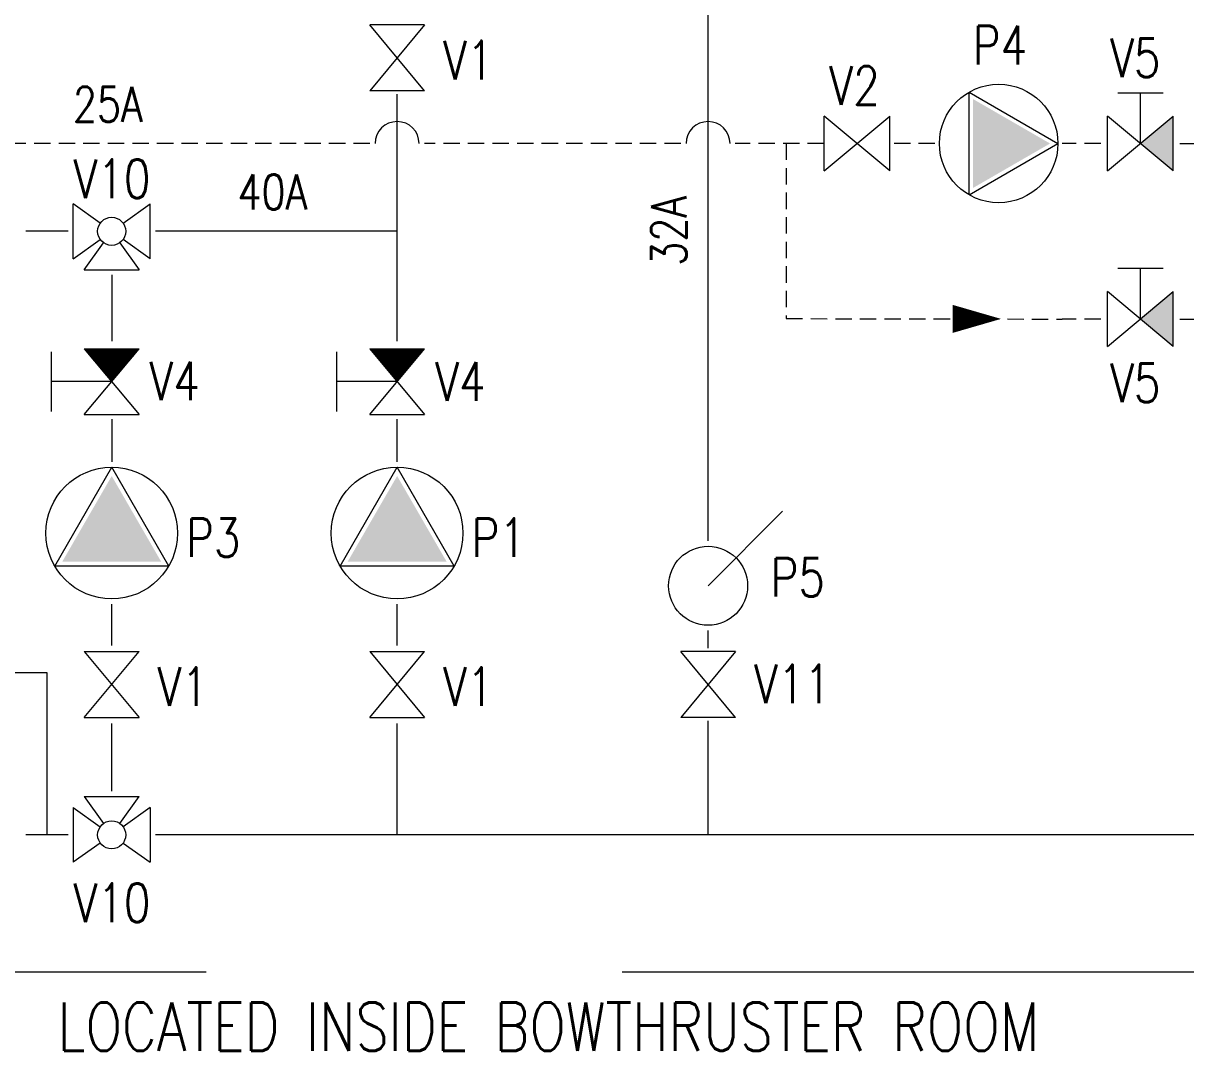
# Model space of a CAD drawing. Extents: x 475189 to 476029, y 1007718 to 1008015.
# Drawn here: x 475884.11 to 475919.6, y 1007820.44 to 1007851.82 of the extents above; entities that cross this region are included whole.
import ezdxf
from ezdxf.enums import TextEntityAlignment as Align

# ---------------------------------------------------------------- set-up
doc = ezdxf.new("R2010")
doc.units = 0
doc.header["$LTSCALE"] = 2
doc.header["$MEASUREMENT"] = 0
for name, pattern in [('CENTER2', [1.125, 0.75, -0.125, 0.125, -0.125]), ('DASHDOT', [38.1, 12.7, -6.35, 12.7, -6.35]), ('HIDDEN', [0.375, 0.25, -0.125])]:
    doc.linetypes.add(name, pattern=pattern)
doc.layers.get('0').update_dxf_attribs({"linetype": 'CONTINUOUS', "lineweight": 0})
doc.layers.add('R.B', color=6, linetype='CONTINUOUS', lineweight=0)
doc.layers.add('TEXT', color=1, linetype='CONTINUOUS', lineweight=0)
doc.styles.add('ROMANS', font='ROMANS.SHX')
doc.styles.add('XT03_5', font='romans', dxfattribs={"width": 0.6, "height": 87.5})

# ---------------------------------------------------------------- blocks, each defined once
blk = doc.blocks.new('EXISTING')
at = {"color": 8}
for p, q in [((475905.016, 1007836.008), (475905.016, 1007854.056)), ((475896.363, 1007851.763), (475894.687, 1007851.763)), ((475896.363, 1007849.752), (475894.687, 1007851.763)), ((475896.363, 1007851.763), (475894.687, 1007849.752)), ((475896.363, 1007849.752), (475894.687, 1007849.752)), ((475895.525, 1007842.114), (475895.525, 1007849.647)), ((475912.98, 1007846.577), (475912.98, 1007849.711)), ((475912.98, 1007849.711), (475915.694, 1007848.144)), ((475917.519, 1007849.694), (475918.901, 1007849.694)), ((475918.21, 1007848.158), (475918.21, 1007849.694)), ((475908.554, 1007847.306), (475908.554, 1007848.982)), ((475908.554, 1007847.306), (475910.565, 1007848.982)), ((475910.565, 1007847.306), (475908.554, 1007848.982)), ((475910.565, 1007847.306), (475910.565, 1007848.982)), ((475917.204, 1007847.306), (475917.204, 1007848.982)), ((475917.204, 1007847.306), (475919.215, 1007848.982)), ((475919.215, 1007847.306), (475917.204, 1007848.982)), ((475919.215, 1007847.306), (475919.215, 1007848.982)), ((475912.98, 1007846.577), (475915.694, 1007848.144)), ((475886.464, 1007845.713), (475885.641, 1007846.301)), ((475885.641, 1007844.626), (475885.641, 1007846.301)), ((475887.162, 1007845.713), (475887.986, 1007846.301)), ((475887.986, 1007844.626), (475887.986, 1007846.301)), ((475885.641, 1007844.626), (475886.464, 1007845.214)), ((475887.986, 1007844.626), (475887.162, 1007845.214)), ((475885.976, 1007844.291), (475886.564, 1007845.115)), ((475887.063, 1007845.115), (475887.651, 1007844.291)), ((475885.976, 1007844.291), (475887.651, 1007844.291)), ((475886.813, 1007844.13), (475886.813, 1007842.114)), ((475917.519, 1007844.333), (475918.901, 1007844.333)), ((475918.21, 1007842.797), (475918.21, 1007844.333)), ((475919.215, 1007841.945), (475917.204, 1007843.621)), ((475917.204, 1007841.945), (475919.215, 1007843.621)), ((475917.204, 1007841.945), (475917.204, 1007843.621)), ((475919.215, 1007841.945), (475919.215, 1007843.621)), ((475884.964, 1007841.782), (475884.964, 1007839.965)), ((475885.976, 1007841.878), (475887.651, 1007841.878)), ((475885.976, 1007841.878), (475887.651, 1007839.868)), ((475885.976, 1007839.868), (475887.651, 1007841.878)), ((475893.675, 1007841.782), (475893.675, 1007839.965)), ((475894.687, 1007841.878), (475896.363, 1007841.878)), ((475894.687, 1007841.878), (475896.363, 1007839.868)), ((475894.687, 1007839.868), (475896.363, 1007841.878)), ((475886.813, 1007840.873), (475884.964, 1007840.873)), ((475895.525, 1007840.873), (475893.675, 1007840.873)), ((475885.976, 1007839.868), (475887.651, 1007839.868)), ((475894.687, 1007839.868), (475896.363, 1007839.868)), ((475886.813, 1007839.726), (475886.813, 1007838.421)), ((475895.525, 1007838.421), (475895.525, 1007839.726)), ((475885.072, 1007835.244), (475886.813, 1007838.26)), ((475888.554, 1007835.244), (475886.813, 1007838.26)), ((475893.784, 1007835.244), (475895.525, 1007838.26)), ((475897.266, 1007835.244), (475895.525, 1007838.26)), ((475905.016, 1007834.641), (475907.291, 1007836.916)), ((475888.554, 1007835.244), (475885.072, 1007835.244)), ((475897.266, 1007835.244), (475893.784, 1007835.244)), ((475886.813, 1007832.819), (475886.813, 1007834.078)), ((475895.525, 1007832.819), (475895.525, 1007834.078)), ((475905.016, 1007832.738), (475905.016, 1007833.274)), ((475885.976, 1007832.631), (475887.651, 1007832.631)), ((475885.976, 1007832.631), (475887.651, 1007830.62)), ((475885.976, 1007830.62), (475887.651, 1007832.631)), ((475894.687, 1007832.631), (475896.363, 1007832.631)), ((475894.687, 1007832.631), (475896.363, 1007830.62)), ((475894.687, 1007830.62), (475896.363, 1007832.631)), ((475905.854, 1007832.631), (475904.179, 1007832.631)), ((475905.854, 1007830.62), (475904.179, 1007832.631)), ((475905.854, 1007832.631), (475904.179, 1007830.62)), ((475883.399, 1007831.991), (475884.837, 1007831.991)), ((475884.837, 1007831.991), (475884.837, 1007827.035)), ((475885.976, 1007830.62), (475887.651, 1007830.62)), ((475894.687, 1007830.62), (475896.363, 1007830.62)), ((475905.854, 1007830.62), (475904.179, 1007830.62)), ((475886.813, 1007828.369), (475886.813, 1007830.432)), ((475895.525, 1007827.035), (475895.525, 1007830.432)), ((475905.016, 1007827.035), (475905.016, 1007830.513)), ((475885.976, 1007828.208), (475887.651, 1007828.208)), ((475885.976, 1007828.208), (475886.564, 1007827.384)), ((475887.063, 1007827.384), (475887.651, 1007828.208)), ((475885.641, 1007827.873), (475885.641, 1007826.197)), ((475885.641, 1007827.873), (475886.464, 1007827.284)), ((475887.986, 1007827.873), (475887.162, 1007827.284)), ((475887.986, 1007827.873), (475887.986, 1007826.197)), ((475886.464, 1007826.786), (475885.641, 1007826.197)), ((475887.162, 1007826.786), (475887.986, 1007826.197))]:
    blk.add_line(p, q, dxfattribs=at)
at = {"color": 8, "linetype": 'HIDDEN'}
for p, q in [((475894.694, 1007848.144), (475878.933, 1007848.144)), ((475904.185, 1007848.144), (475896.356, 1007848.144)), ((475908.554, 1007848.144), (475905.847, 1007848.144)), ((475907.4, 1007848.144), (475907.4, 1007842.798)), ((475911.941, 1007848.144), (475910.699, 1007848.144)), ((475917.003, 1007848.144), (475915.828, 1007848.144)), ((475919.416, 1007848.144), (475920.255, 1007848.144)), ((475907.4, 1007842.798), (475915.828, 1007842.783)), ((475917.003, 1007842.783), (475915.828, 1007842.783)), ((475919.416, 1007842.783), (475920.255, 1007842.783))]:
    blk.add_line(p, q, dxfattribs=at)
at = {"color": 8, "linetype": 'CENTER2'}
for p, q in [((475885.48, 1007845.464), (475884.193, 1007845.464)), ((475885.48, 1007827.035), (475884.193, 1007827.035))]:
    blk.add_line(p, q, dxfattribs=at)
at = {"color": 8, "linetype": 'Continuous'}
for p, q in [((475895.525, 1007845.464), (475888.147, 1007845.464)), ((475885.978, 1007841.876), (475885.981, 1007841.878)), ((475885.981, 1007841.873), (475885.987, 1007841.878)), ((475885.983, 1007841.869), (475885.992, 1007841.878)), ((475885.986, 1007841.866), (475885.998, 1007841.878)), ((475885.989, 1007841.863), (475886.004, 1007841.878)), ((475885.991, 1007841.86), (475886.01, 1007841.878)), ((475885.994, 1007841.856), (475886.016, 1007841.878)), ((475885.997, 1007841.853), (475886.022, 1007841.878)), ((475886, 1007841.85), (475886.028, 1007841.878)), ((475886.002, 1007841.847), (475886.034, 1007841.878)), ((475886.005, 1007841.843), (475886.04, 1007841.878)), ((475886.008, 1007841.84), (475886.046, 1007841.878)), ((475886.01, 1007841.837), (475886.052, 1007841.878)), ((475886.013, 1007841.834), (475886.058, 1007841.878)), ((475886.016, 1007841.831), (475886.064, 1007841.878)), ((475886.018, 1007841.827), (475886.069, 1007841.878)), ((475886.021, 1007841.824), (475886.075, 1007841.878)), ((475886.024, 1007841.821), (475886.081, 1007841.878)), ((475886.026, 1007841.818), (475886.087, 1007841.878)), ((475886.029, 1007841.814), (475886.093, 1007841.878)), ((475886.032, 1007841.811), (475886.099, 1007841.878)), ((475886.035, 1007841.808), (475886.105, 1007841.878)), ((475886.037, 1007841.805), (475886.111, 1007841.878)), ((475886.04, 1007841.801), (475886.117, 1007841.878)), ((475886.043, 1007841.798), (475886.123, 1007841.878)), ((475886.045, 1007841.795), (475886.129, 1007841.878)), ((475886.048, 1007841.792), (475886.135, 1007841.878)), ((475886.051, 1007841.789), (475886.141, 1007841.878)), ((475886.053, 1007841.785), (475886.146, 1007841.878)), ((475886.056, 1007841.782), (475886.152, 1007841.878)), ((475886.059, 1007841.779), (475886.158, 1007841.878)), ((475886.061, 1007841.776), (475886.164, 1007841.878)), ((475886.064, 1007841.772), (475886.17, 1007841.878)), ((475886.067, 1007841.769), (475886.176, 1007841.878)), ((475886.07, 1007841.766), (475886.182, 1007841.878)), ((475886.072, 1007841.763), (475886.188, 1007841.878)), ((475886.075, 1007841.759), (475886.194, 1007841.878)), ((475886.078, 1007841.756), (475886.2, 1007841.878)), ((475886.08, 1007841.753), (475886.206, 1007841.878)), ((475886.083, 1007841.75), (475886.212, 1007841.878)), ((475886.086, 1007841.747), (475886.218, 1007841.878)), ((475886.088, 1007841.743), (475886.223, 1007841.878)), ((475886.091, 1007841.74), (475886.229, 1007841.878)), ((475886.094, 1007841.737), (475886.235, 1007841.878)), ((475886.096, 1007841.734), (475886.241, 1007841.878)), ((475886.099, 1007841.73), (475886.247, 1007841.878)), ((475886.102, 1007841.727), (475886.253, 1007841.878)), ((475886.105, 1007841.724), (475886.259, 1007841.878)), ((475886.107, 1007841.721), (475886.265, 1007841.878)), ((475886.11, 1007841.717), (475886.271, 1007841.878)), ((475886.113, 1007841.714), (475886.277, 1007841.878)), ((475886.115, 1007841.711), (475886.283, 1007841.878)), ((475886.118, 1007841.708), (475886.289, 1007841.878)), ((475886.121, 1007841.705), (475886.295, 1007841.878)), ((475886.123, 1007841.701), (475886.3, 1007841.878)), ((475886.126, 1007841.698), (475886.306, 1007841.878)), ((475886.129, 1007841.695), (475886.312, 1007841.878)), ((475886.131, 1007841.692), (475886.318, 1007841.878)), ((475886.134, 1007841.688), (475886.324, 1007841.878)), ((475886.137, 1007841.685), (475886.33, 1007841.878)), ((475886.14, 1007841.682), (475886.336, 1007841.878)), ((475886.142, 1007841.679), (475886.342, 1007841.878)), ((475886.145, 1007841.675), (475886.348, 1007841.878)), ((475886.148, 1007841.672), (475886.354, 1007841.878)), ((475886.15, 1007841.669), (475886.36, 1007841.878)), ((475886.153, 1007841.666), (475886.366, 1007841.878)), ((475886.156, 1007841.663), (475886.372, 1007841.878)), ((475886.158, 1007841.659), (475886.377, 1007841.878)), ((475886.161, 1007841.656), (475886.383, 1007841.878)), ((475886.164, 1007841.653), (475886.389, 1007841.878)), ((475886.166, 1007841.65), (475886.395, 1007841.878)), ((475886.169, 1007841.646), (475886.401, 1007841.878)), ((475886.172, 1007841.643), (475886.407, 1007841.878)), ((475886.175, 1007841.64), (475886.413, 1007841.878)), ((475886.177, 1007841.637), (475886.419, 1007841.878)), ((475886.18, 1007841.633), (475886.425, 1007841.878)), ((475886.183, 1007841.63), (475886.431, 1007841.878)), ((475886.185, 1007841.627), (475886.437, 1007841.878)), ((475886.188, 1007841.624), (475886.443, 1007841.878)), ((475886.191, 1007841.621), (475886.449, 1007841.878)), ((475886.193, 1007841.617), (475886.454, 1007841.878)), ((475886.196, 1007841.614), (475886.46, 1007841.878)), ((475886.199, 1007841.611), (475886.466, 1007841.878)), ((475886.201, 1007841.608), (475886.472, 1007841.878)), ((475886.204, 1007841.604), (475886.478, 1007841.878)), ((475886.207, 1007841.601), (475886.484, 1007841.878)), ((475886.21, 1007841.598), (475886.49, 1007841.878)), ((475886.212, 1007841.595), (475886.496, 1007841.878)), ((475886.215, 1007841.591), (475886.502, 1007841.878)), ((475886.218, 1007841.588), (475886.508, 1007841.878)), ((475886.22, 1007841.585), (475886.514, 1007841.878)), ((475886.223, 1007841.582), (475886.52, 1007841.878)), ((475886.226, 1007841.579), (475886.526, 1007841.878)), ((475886.228, 1007841.575), (475886.531, 1007841.878)), ((475886.231, 1007841.572), (475886.537, 1007841.878)), ((475886.234, 1007841.569), (475886.543, 1007841.878)), ((475886.236, 1007841.566), (475886.549, 1007841.878)), ((475886.239, 1007841.562), (475886.555, 1007841.878)), ((475886.242, 1007841.559), (475886.561, 1007841.878)), ((475886.245, 1007841.556), (475886.567, 1007841.878)), ((475886.247, 1007841.553), (475886.573, 1007841.878)), ((475886.25, 1007841.549), (475886.579, 1007841.878)), ((475886.253, 1007841.546), (475886.585, 1007841.878)), ((475886.255, 1007841.543), (475886.591, 1007841.878)), ((475886.258, 1007841.54), (475886.597, 1007841.878)), ((475886.261, 1007841.537), (475886.603, 1007841.878)), ((475886.263, 1007841.533), (475886.608, 1007841.878)), ((475886.266, 1007841.53), (475886.614, 1007841.878)), ((475886.269, 1007841.527), (475886.62, 1007841.878)), ((475886.271, 1007841.524), (475886.626, 1007841.878)), ((475886.274, 1007841.52), (475886.632, 1007841.878)), ((475886.277, 1007841.517), (475886.638, 1007841.878)), ((475886.28, 1007841.514), (475886.644, 1007841.878)), ((475886.282, 1007841.511), (475886.65, 1007841.878)), ((475886.285, 1007841.507), (475886.656, 1007841.878)), ((475886.288, 1007841.504), (475886.662, 1007841.878)), ((475886.29, 1007841.501), (475886.668, 1007841.878)), ((475886.293, 1007841.498), (475886.674, 1007841.878)), ((475886.296, 1007841.495), (475886.68, 1007841.878)), ((475886.298, 1007841.491), (475886.685, 1007841.878)), ((475886.301, 1007841.488), (475886.691, 1007841.878)), ((475886.304, 1007841.485), (475886.697, 1007841.878)), ((475886.306, 1007841.482), (475886.703, 1007841.878)), ((475886.309, 1007841.478), (475886.709, 1007841.878)), ((475886.312, 1007841.475), (475886.715, 1007841.878)), ((475886.315, 1007841.472), (475886.721, 1007841.878)), ((475886.317, 1007841.469), (475886.727, 1007841.878)), ((475886.32, 1007841.465), (475886.733, 1007841.878)), ((475886.323, 1007841.462), (475886.739, 1007841.878)), ((475886.325, 1007841.459), (475886.745, 1007841.878)), ((475886.328, 1007841.456), (475886.751, 1007841.878)), ((475886.331, 1007841.453), (475886.757, 1007841.878)), ((475886.333, 1007841.449), (475886.762, 1007841.878)), ((475886.336, 1007841.446), (475886.768, 1007841.878)), ((475886.339, 1007841.443), (475886.774, 1007841.878)), ((475886.341, 1007841.44), (475886.78, 1007841.878)), ((475886.344, 1007841.436), (475886.786, 1007841.878)), ((475886.347, 1007841.433), (475886.792, 1007841.878)), ((475886.35, 1007841.43), (475886.798, 1007841.878)), ((475886.352, 1007841.427), (475886.804, 1007841.878)), ((475886.355, 1007841.423), (475886.81, 1007841.878)), ((475886.358, 1007841.42), (475886.816, 1007841.878)), ((475886.36, 1007841.417), (475886.822, 1007841.878)), ((475886.363, 1007841.414), (475886.828, 1007841.878)), ((475886.366, 1007841.411), (475886.834, 1007841.878)), ((475886.368, 1007841.407), (475886.839, 1007841.878)), ((475886.371, 1007841.404), (475886.845, 1007841.878)), ((475886.374, 1007841.401), (475886.851, 1007841.878)), ((475886.376, 1007841.398), (475886.857, 1007841.878)), ((475886.379, 1007841.394), (475886.863, 1007841.878)), ((475886.382, 1007841.391), (475886.869, 1007841.878)), ((475886.385, 1007841.388), (475886.875, 1007841.878)), ((475886.387, 1007841.385), (475886.881, 1007841.878)), ((475886.39, 1007841.381), (475886.887, 1007841.878)), ((475886.393, 1007841.378), (475886.893, 1007841.878)), ((475886.395, 1007841.375), (475886.899, 1007841.878)), ((475886.398, 1007841.372), (475886.905, 1007841.878)), ((475886.401, 1007841.369), (475886.911, 1007841.878)), ((475886.403, 1007841.365), (475886.916, 1007841.878)), ((475886.406, 1007841.362), (475886.922, 1007841.878)), ((475886.409, 1007841.359), (475886.928, 1007841.878)), ((475886.411, 1007841.356), (475886.934, 1007841.878)), ((475886.414, 1007841.352), (475886.94, 1007841.878)), ((475886.417, 1007841.349), (475886.946, 1007841.878)), ((475886.42, 1007841.346), (475886.952, 1007841.878)), ((475886.422, 1007841.343), (475886.958, 1007841.878)), ((475886.425, 1007841.339), (475886.964, 1007841.878)), ((475886.428, 1007841.336), (475886.97, 1007841.878)), ((475886.43, 1007841.333), (475886.976, 1007841.878)), ((475886.433, 1007841.33), (475886.982, 1007841.878)), ((475886.436, 1007841.327), (475886.988, 1007841.878)), ((475886.438, 1007841.323), (475886.993, 1007841.878)), ((475886.441, 1007841.32), (475886.999, 1007841.878)), ((475886.444, 1007841.317), (475887.005, 1007841.878)), ((475886.446, 1007841.314), (475887.011, 1007841.878)), ((475886.449, 1007841.31), (475887.017, 1007841.878)), ((475886.452, 1007841.307), (475887.023, 1007841.878)), ((475886.455, 1007841.304), (475887.029, 1007841.878)), ((475886.457, 1007841.301), (475887.035, 1007841.878)), ((475886.46, 1007841.297), (475887.041, 1007841.878)), ((475886.463, 1007841.294), (475887.047, 1007841.878)), ((475886.465, 1007841.291), (475887.053, 1007841.878)), ((475886.468, 1007841.288), (475887.059, 1007841.878)), ((475886.471, 1007841.285), (475887.065, 1007841.878)), ((475886.473, 1007841.281), (475887.07, 1007841.878)), ((475886.476, 1007841.278), (475887.076, 1007841.878)), ((475886.479, 1007841.275), (475887.082, 1007841.878)), ((475886.481, 1007841.272), (475887.088, 1007841.878)), ((475886.484, 1007841.268), (475887.094, 1007841.878)), ((475886.487, 1007841.265), (475887.1, 1007841.878)), ((475886.49, 1007841.262), (475887.106, 1007841.878)), ((475886.492, 1007841.259), (475887.112, 1007841.878)), ((475886.495, 1007841.255), (475887.118, 1007841.878)), ((475886.498, 1007841.252), (475887.124, 1007841.878)), ((475886.5, 1007841.249), (475887.13, 1007841.878)), ((475886.503, 1007841.246), (475887.136, 1007841.878)), ((475886.506, 1007841.243), (475887.142, 1007841.878)), ((475886.508, 1007841.239), (475887.147, 1007841.878)), ((475886.511, 1007841.236), (475887.153, 1007841.878)), ((475886.514, 1007841.233), (475887.159, 1007841.878)), ((475886.516, 1007841.23), (475887.165, 1007841.878)), ((475886.519, 1007841.226), (475887.171, 1007841.878)), ((475886.522, 1007841.223), (475887.177, 1007841.878)), ((475886.525, 1007841.22), (475887.183, 1007841.878)), ((475886.527, 1007841.217), (475887.189, 1007841.878)), ((475886.53, 1007841.213), (475887.195, 1007841.878)), ((475886.533, 1007841.21), (475887.201, 1007841.878)), ((475886.535, 1007841.207), (475887.207, 1007841.878)), ((475886.538, 1007841.204), (475887.213, 1007841.878)), ((475886.541, 1007841.201), (475887.219, 1007841.878)), ((475886.543, 1007841.197), (475887.224, 1007841.878)), ((475886.546, 1007841.194), (475887.23, 1007841.878)), ((475886.549, 1007841.191), (475887.236, 1007841.878)), ((475886.551, 1007841.188), (475887.242, 1007841.878)), ((475886.554, 1007841.184), (475887.248, 1007841.878)), ((475886.557, 1007841.181), (475887.254, 1007841.878)), ((475886.56, 1007841.178), (475887.26, 1007841.878)), ((475886.562, 1007841.175), (475887.266, 1007841.878)), ((475886.565, 1007841.171), (475887.272, 1007841.878)), ((475886.568, 1007841.168), (475887.278, 1007841.878)), ((475886.57, 1007841.165), (475887.284, 1007841.878)), ((475886.573, 1007841.162), (475887.29, 1007841.878)), ((475886.576, 1007841.159), (475887.296, 1007841.878)), ((475886.578, 1007841.155), (475887.301, 1007841.878)), ((475886.581, 1007841.152), (475887.307, 1007841.878)), ((475886.584, 1007841.149), (475887.313, 1007841.878)), ((475886.586, 1007841.146), (475887.319, 1007841.878)), ((475886.589, 1007841.142), (475887.325, 1007841.878)), ((475886.592, 1007841.139), (475887.331, 1007841.878)), ((475886.595, 1007841.136), (475887.337, 1007841.878)), ((475886.597, 1007841.133), (475887.343, 1007841.878)), ((475886.6, 1007841.129), (475887.349, 1007841.878)), ((475886.603, 1007841.126), (475887.355, 1007841.878)), ((475886.605, 1007841.123), (475887.361, 1007841.878)), ((475886.608, 1007841.12), (475887.367, 1007841.878)), ((475886.611, 1007841.117), (475887.373, 1007841.878)), ((475886.613, 1007841.113), (475887.378, 1007841.878)), ((475886.616, 1007841.11), (475887.384, 1007841.878)), ((475886.619, 1007841.107), (475887.39, 1007841.878)), ((475886.621, 1007841.104), (475887.396, 1007841.878)), ((475886.624, 1007841.1), (475887.402, 1007841.878)), ((475886.627, 1007841.097), (475887.408, 1007841.878)), ((475886.63, 1007841.094), (475887.414, 1007841.878)), ((475886.632, 1007841.091), (475887.42, 1007841.878)), ((475886.635, 1007841.087), (475887.426, 1007841.878)), ((475886.638, 1007841.084), (475887.432, 1007841.878)), ((475886.64, 1007841.081), (475887.438, 1007841.878)), ((475886.643, 1007841.078), (475887.444, 1007841.878)), ((475886.646, 1007841.075), (475887.45, 1007841.878)), ((475886.648, 1007841.071), (475887.455, 1007841.878)), ((475886.651, 1007841.068), (475887.461, 1007841.878)), ((475886.654, 1007841.065), (475887.467, 1007841.878)), ((475886.656, 1007841.062), (475887.473, 1007841.878)), ((475886.659, 1007841.058), (475887.479, 1007841.878)), ((475886.662, 1007841.055), (475887.485, 1007841.878)), ((475886.665, 1007841.052), (475887.491, 1007841.878)), ((475886.667, 1007841.049), (475887.497, 1007841.878)), ((475886.67, 1007841.045), (475887.503, 1007841.878)), ((475886.673, 1007841.042), (475887.509, 1007841.878)), ((475886.675, 1007841.039), (475887.515, 1007841.878)), ((475886.678, 1007841.036), (475887.521, 1007841.878)), ((475886.681, 1007841.033), (475887.527, 1007841.878)), ((475886.683, 1007841.029), (475887.532, 1007841.878)), ((475886.686, 1007841.026), (475887.538, 1007841.878)), ((475886.689, 1007841.023), (475887.544, 1007841.878)), ((475886.691, 1007841.02), (475887.55, 1007841.878)), ((475886.694, 1007841.016), (475887.556, 1007841.878)), ((475886.697, 1007841.013), (475887.562, 1007841.878)), ((475886.7, 1007841.01), (475887.568, 1007841.878)), ((475886.702, 1007841.007), (475887.574, 1007841.878)), ((475886.705, 1007841.003), (475887.58, 1007841.878)), ((475886.708, 1007841), (475887.586, 1007841.878)), ((475886.71, 1007840.997), (475887.592, 1007841.878)), ((475886.713, 1007840.994), (475887.598, 1007841.878)), ((475886.716, 1007840.991), (475887.604, 1007841.878)), ((475886.718, 1007840.987), (475887.609, 1007841.878)), ((475886.721, 1007840.984), (475887.615, 1007841.878)), ((475886.724, 1007840.981), (475887.621, 1007841.878)), ((475886.726, 1007840.978), (475887.627, 1007841.878)), ((475886.729, 1007840.974), (475887.633, 1007841.878)), ((475886.732, 1007840.971), (475887.639, 1007841.878)), ((475886.735, 1007840.968), (475887.645, 1007841.878)), ((475886.737, 1007840.965), (475887.651, 1007841.878)), ((475886.74, 1007840.961), (475887.622, 1007841.844)), ((475886.743, 1007840.958), (475887.593, 1007841.808)), ((475886.745, 1007840.955), (475887.563, 1007841.773)), ((475886.748, 1007840.952), (475887.533, 1007841.737)), ((475886.751, 1007840.949), (475887.504, 1007841.702)), ((475886.753, 1007840.945), (475887.474, 1007841.666)), ((475886.756, 1007840.942), (475887.444, 1007841.63)), ((475894.69, 1007841.876), (475894.692, 1007841.878)), ((475894.692, 1007841.873), (475894.698, 1007841.878)), ((475894.695, 1007841.869), (475894.704, 1007841.878)), ((475894.698, 1007841.866), (475894.71, 1007841.878)), ((475894.7, 1007841.863), (475894.716, 1007841.878)), ((475894.703, 1007841.86), (475894.722, 1007841.878)), ((475894.706, 1007841.856), (475894.728, 1007841.878)), ((475894.708, 1007841.853), (475894.734, 1007841.878)), ((475894.711, 1007841.85), (475894.74, 1007841.878)), ((475894.714, 1007841.847), (475894.746, 1007841.878)), ((475894.717, 1007841.843), (475894.752, 1007841.878)), ((475894.719, 1007841.84), (475894.757, 1007841.878)), ((475894.722, 1007841.837), (475894.763, 1007841.878)), ((475894.725, 1007841.834), (475894.769, 1007841.878)), ((475894.727, 1007841.831), (475894.775, 1007841.878)), ((475894.73, 1007841.827), (475894.781, 1007841.878)), ((475894.733, 1007841.824), (475894.787, 1007841.878)), ((475894.735, 1007841.821), (475894.793, 1007841.878)), ((475894.738, 1007841.818), (475894.799, 1007841.878)), ((475894.741, 1007841.814), (475894.805, 1007841.878)), ((475894.743, 1007841.811), (475894.811, 1007841.878)), ((475894.746, 1007841.808), (475894.817, 1007841.878)), ((475894.749, 1007841.805), (475894.823, 1007841.878)), ((475894.752, 1007841.801), (475894.829, 1007841.878)), ((475894.754, 1007841.798), (475894.834, 1007841.878)), ((475894.757, 1007841.795), (475894.84, 1007841.878)), ((475894.76, 1007841.792), (475894.846, 1007841.878)), ((475894.762, 1007841.789), (475894.852, 1007841.878)), ((475894.765, 1007841.785), (475894.858, 1007841.878)), ((475894.768, 1007841.782), (475894.864, 1007841.878)), ((475894.77, 1007841.779), (475894.87, 1007841.878)), ((475894.773, 1007841.776), (475894.876, 1007841.878)), ((475894.776, 1007841.772), (475894.882, 1007841.878)), ((475894.778, 1007841.769), (475894.888, 1007841.878)), ((475894.781, 1007841.766), (475894.894, 1007841.878)), ((475894.784, 1007841.763), (475894.9, 1007841.878)), ((475894.787, 1007841.759), (475894.906, 1007841.878)), ((475894.789, 1007841.756), (475894.911, 1007841.878)), ((475894.792, 1007841.753), (475894.917, 1007841.878)), ((475894.795, 1007841.75), (475894.923, 1007841.878)), ((475894.797, 1007841.747), (475894.929, 1007841.878)), ((475894.8, 1007841.743), (475894.935, 1007841.878)), ((475894.803, 1007841.74), (475894.941, 1007841.878)), ((475894.805, 1007841.737), (475894.947, 1007841.878)), ((475894.808, 1007841.734), (475894.953, 1007841.878)), ((475894.811, 1007841.73), (475894.959, 1007841.878)), ((475894.813, 1007841.727), (475894.965, 1007841.878)), ((475894.816, 1007841.724), (475894.971, 1007841.878)), ((475894.819, 1007841.721), (475894.977, 1007841.878)), ((475894.822, 1007841.717), (475894.983, 1007841.878)), ((475894.824, 1007841.714), (475894.988, 1007841.878)), ((475894.827, 1007841.711), (475894.994, 1007841.878)), ((475894.83, 1007841.708), (475895, 1007841.878)), ((475894.832, 1007841.705), (475895.006, 1007841.878)), ((475894.835, 1007841.701), (475895.012, 1007841.878)), ((475894.838, 1007841.698), (475895.018, 1007841.878)), ((475894.84, 1007841.695), (475895.024, 1007841.878)), ((475894.843, 1007841.692), (475895.03, 1007841.878)), ((475894.846, 1007841.688), (475895.036, 1007841.878)), ((475894.848, 1007841.685), (475895.042, 1007841.878)), ((475894.851, 1007841.682), (475895.048, 1007841.878)), ((475894.854, 1007841.679), (475895.054, 1007841.878)), ((475894.857, 1007841.675), (475895.06, 1007841.878)), ((475894.859, 1007841.672), (475895.065, 1007841.878)), ((475894.862, 1007841.669), (475895.071, 1007841.878)), ((475894.865, 1007841.666), (475895.077, 1007841.878)), ((475894.867, 1007841.663), (475895.083, 1007841.878)), ((475894.87, 1007841.659), (475895.089, 1007841.878)), ((475894.873, 1007841.656), (475895.095, 1007841.878)), ((475894.875, 1007841.653), (475895.101, 1007841.878)), ((475894.878, 1007841.65), (475895.107, 1007841.878)), ((475894.881, 1007841.646), (475895.113, 1007841.878)), ((475894.883, 1007841.643), (475895.119, 1007841.878)), ((475894.886, 1007841.64), (475895.125, 1007841.878)), ((475894.889, 1007841.637), (475895.131, 1007841.878)), ((475894.892, 1007841.633), (475895.137, 1007841.878)), ((475894.894, 1007841.63), (475895.142, 1007841.878)), ((475894.897, 1007841.627), (475895.148, 1007841.878)), ((475894.9, 1007841.624), (475895.154, 1007841.878)), ((475894.902, 1007841.621), (475895.16, 1007841.878)), ((475894.905, 1007841.617), (475895.166, 1007841.878)), ((475894.908, 1007841.614), (475895.172, 1007841.878)), ((475894.91, 1007841.611), (475895.178, 1007841.878)), ((475894.913, 1007841.608), (475895.184, 1007841.878)), ((475894.916, 1007841.604), (475895.19, 1007841.878)), ((475894.918, 1007841.601), (475895.196, 1007841.878)), ((475894.921, 1007841.598), (475895.202, 1007841.878)), ((475894.924, 1007841.595), (475895.208, 1007841.878)), ((475894.927, 1007841.591), (475895.214, 1007841.878)), ((475894.929, 1007841.588), (475895.219, 1007841.878)), ((475894.932, 1007841.585), (475895.225, 1007841.878)), ((475894.935, 1007841.582), (475895.231, 1007841.878)), ((475894.937, 1007841.579), (475895.237, 1007841.878)), ((475894.94, 1007841.575), (475895.243, 1007841.878)), ((475894.943, 1007841.572), (475895.249, 1007841.878)), ((475894.945, 1007841.569), (475895.255, 1007841.878)), ((475894.948, 1007841.566), (475895.261, 1007841.878)), ((475894.951, 1007841.562), (475895.267, 1007841.878)), ((475894.953, 1007841.559), (475895.273, 1007841.878)), ((475894.956, 1007841.556), (475895.279, 1007841.878)), ((475894.959, 1007841.553), (475895.285, 1007841.878)), ((475894.962, 1007841.549), (475895.291, 1007841.878)), ((475894.964, 1007841.546), (475895.296, 1007841.878)), ((475894.967, 1007841.543), (475895.302, 1007841.878)), ((475894.97, 1007841.54), (475895.308, 1007841.878)), ((475894.972, 1007841.537), (475895.314, 1007841.878)), ((475894.975, 1007841.533), (475895.32, 1007841.878)), ((475894.978, 1007841.53), (475895.326, 1007841.878)), ((475894.98, 1007841.527), (475895.332, 1007841.878)), ((475894.983, 1007841.524), (475895.338, 1007841.878)), ((475894.986, 1007841.52), (475895.344, 1007841.878)), ((475894.988, 1007841.517), (475895.35, 1007841.878)), ((475894.991, 1007841.514), (475895.356, 1007841.878)), ((475894.994, 1007841.511), (475895.362, 1007841.878)), ((475894.997, 1007841.507), (475895.368, 1007841.878)), ((475894.999, 1007841.504), (475895.373, 1007841.878)), ((475895.002, 1007841.501), (475895.379, 1007841.878)), ((475895.005, 1007841.498), (475895.385, 1007841.878)), ((475895.007, 1007841.495), (475895.391, 1007841.878)), ((475895.01, 1007841.491), (475895.397, 1007841.878)), ((475895.013, 1007841.488), (475895.403, 1007841.878)), ((475895.015, 1007841.485), (475895.409, 1007841.878)), ((475895.018, 1007841.482), (475895.415, 1007841.878)), ((475895.021, 1007841.478), (475895.421, 1007841.878)), ((475895.023, 1007841.475), (475895.427, 1007841.878)), ((475895.026, 1007841.472), (475895.433, 1007841.878)), ((475895.029, 1007841.469), (475895.439, 1007841.878)), ((475895.032, 1007841.465), (475895.445, 1007841.878)), ((475895.034, 1007841.462), (475895.45, 1007841.878)), ((475895.037, 1007841.459), (475895.456, 1007841.878)), ((475895.04, 1007841.456), (475895.462, 1007841.878)), ((475895.042, 1007841.453), (475895.468, 1007841.878)), ((475895.045, 1007841.449), (475895.474, 1007841.878)), ((475895.048, 1007841.446), (475895.48, 1007841.878)), ((475895.05, 1007841.443), (475895.486, 1007841.878)), ((475895.053, 1007841.44), (475895.492, 1007841.878)), ((475895.056, 1007841.436), (475895.498, 1007841.878)), ((475895.058, 1007841.433), (475895.504, 1007841.878)), ((475895.061, 1007841.43), (475895.51, 1007841.878)), ((475895.064, 1007841.427), (475895.516, 1007841.878)), ((475895.067, 1007841.423), (475895.522, 1007841.878)), ((475895.069, 1007841.42), (475895.527, 1007841.878)), ((475895.072, 1007841.417), (475895.533, 1007841.878)), ((475895.075, 1007841.414), (475895.539, 1007841.878)), ((475895.077, 1007841.411), (475895.545, 1007841.878)), ((475895.08, 1007841.407), (475895.551, 1007841.878)), ((475895.083, 1007841.404), (475895.557, 1007841.878)), ((475895.085, 1007841.401), (475895.563, 1007841.878)), ((475895.088, 1007841.398), (475895.569, 1007841.878)), ((475895.091, 1007841.394), (475895.575, 1007841.878)), ((475895.093, 1007841.391), (475895.581, 1007841.878)), ((475895.096, 1007841.388), (475895.587, 1007841.878)), ((475895.099, 1007841.385), (475895.593, 1007841.878)), ((475895.102, 1007841.381), (475895.599, 1007841.878)), ((475895.104, 1007841.378), (475895.604, 1007841.878)), ((475895.107, 1007841.375), (475895.61, 1007841.878)), ((475895.11, 1007841.372), (475895.616, 1007841.878)), ((475895.112, 1007841.369), (475895.622, 1007841.878)), ((475895.115, 1007841.365), (475895.628, 1007841.878)), ((475895.118, 1007841.362), (475895.634, 1007841.878)), ((475895.12, 1007841.359), (475895.64, 1007841.878)), ((475895.123, 1007841.356), (475895.646, 1007841.878)), ((475895.126, 1007841.352), (475895.652, 1007841.878)), ((475895.128, 1007841.349), (475895.658, 1007841.878)), ((475895.131, 1007841.346), (475895.664, 1007841.878)), ((475895.134, 1007841.343), (475895.67, 1007841.878)), ((475895.137, 1007841.339), (475895.676, 1007841.878)), ((475895.139, 1007841.336), (475895.681, 1007841.878)), ((475895.142, 1007841.333), (475895.687, 1007841.878)), ((475895.145, 1007841.33), (475895.693, 1007841.878)), ((475895.147, 1007841.327), (475895.699, 1007841.878)), ((475895.15, 1007841.323), (475895.705, 1007841.878)), ((475895.153, 1007841.32), (475895.711, 1007841.878)), ((475895.155, 1007841.317), (475895.717, 1007841.878)), ((475895.158, 1007841.314), (475895.723, 1007841.878)), ((475895.161, 1007841.31), (475895.729, 1007841.878)), ((475895.163, 1007841.307), (475895.735, 1007841.878)), ((475895.166, 1007841.304), (475895.741, 1007841.878)), ((475895.169, 1007841.301), (475895.747, 1007841.878)), ((475895.172, 1007841.297), (475895.753, 1007841.878)), ((475895.174, 1007841.294), (475895.758, 1007841.878)), ((475895.177, 1007841.291), (475895.764, 1007841.878)), ((475895.18, 1007841.288), (475895.77, 1007841.878)), ((475895.182, 1007841.285), (475895.776, 1007841.878)), ((475895.185, 1007841.281), (475895.782, 1007841.878)), ((475895.188, 1007841.278), (475895.788, 1007841.878)), ((475895.19, 1007841.275), (475895.794, 1007841.878)), ((475895.193, 1007841.272), (475895.8, 1007841.878)), ((475895.196, 1007841.268), (475895.806, 1007841.878)), ((475895.198, 1007841.265), (475895.812, 1007841.878)), ((475895.201, 1007841.262), (475895.818, 1007841.878)), ((475895.204, 1007841.259), (475895.824, 1007841.878)), ((475895.207, 1007841.255), (475895.83, 1007841.878)), ((475895.209, 1007841.252), (475895.835, 1007841.878)), ((475895.212, 1007841.249), (475895.841, 1007841.878)), ((475895.215, 1007841.246), (475895.847, 1007841.878)), ((475895.217, 1007841.243), (475895.853, 1007841.878)), ((475895.22, 1007841.239), (475895.859, 1007841.878)), ((475895.223, 1007841.236), (475895.865, 1007841.878)), ((475895.225, 1007841.233), (475895.871, 1007841.878)), ((475895.228, 1007841.23), (475895.877, 1007841.878)), ((475895.231, 1007841.226), (475895.883, 1007841.878)), ((475895.233, 1007841.223), (475895.889, 1007841.878)), ((475895.236, 1007841.22), (475895.895, 1007841.878)), ((475895.239, 1007841.217), (475895.901, 1007841.878)), ((475895.242, 1007841.213), (475895.907, 1007841.878)), ((475895.244, 1007841.21), (475895.912, 1007841.878)), ((475895.247, 1007841.207), (475895.918, 1007841.878)), ((475895.25, 1007841.204), (475895.924, 1007841.878)), ((475895.252, 1007841.201), (475895.93, 1007841.878)), ((475895.255, 1007841.197), (475895.936, 1007841.878)), ((475895.258, 1007841.194), (475895.942, 1007841.878)), ((475895.26, 1007841.191), (475895.948, 1007841.878)), ((475895.263, 1007841.188), (475895.954, 1007841.878)), ((475895.266, 1007841.184), (475895.96, 1007841.878)), ((475895.268, 1007841.181), (475895.966, 1007841.878)), ((475895.271, 1007841.178), (475895.972, 1007841.878)), ((475895.274, 1007841.175), (475895.978, 1007841.878)), ((475895.277, 1007841.171), (475895.984, 1007841.878)), ((475895.279, 1007841.168), (475895.989, 1007841.878)), ((475895.282, 1007841.165), (475895.995, 1007841.878)), ((475895.285, 1007841.162), (475896.001, 1007841.878)), ((475895.287, 1007841.159), (475896.007, 1007841.878)), ((475895.29, 1007841.155), (475896.013, 1007841.878)), ((475895.293, 1007841.152), (475896.019, 1007841.878)), ((475895.295, 1007841.149), (475896.025, 1007841.878)), ((475895.298, 1007841.146), (475896.031, 1007841.878)), ((475895.301, 1007841.142), (475896.037, 1007841.878)), ((475895.303, 1007841.139), (475896.043, 1007841.878)), ((475895.306, 1007841.136), (475896.049, 1007841.878)), ((475895.309, 1007841.133), (475896.055, 1007841.878)), ((475895.312, 1007841.129), (475896.061, 1007841.878)), ((475895.314, 1007841.126), (475896.066, 1007841.878)), ((475895.317, 1007841.123), (475896.072, 1007841.878)), ((475895.32, 1007841.12), (475896.078, 1007841.878)), ((475895.322, 1007841.117), (475896.084, 1007841.878)), ((475895.325, 1007841.113), (475896.09, 1007841.878)), ((475895.328, 1007841.11), (475896.096, 1007841.878)), ((475895.33, 1007841.107), (475896.102, 1007841.878)), ((475895.333, 1007841.104), (475896.108, 1007841.878)), ((475895.336, 1007841.1), (475896.114, 1007841.878)), ((475895.338, 1007841.097), (475896.12, 1007841.878)), ((475895.341, 1007841.094), (475896.126, 1007841.878)), ((475895.344, 1007841.091), (475896.132, 1007841.878)), ((475895.347, 1007841.087), (475896.138, 1007841.878)), ((475895.349, 1007841.084), (475896.143, 1007841.878)), ((475895.352, 1007841.081), (475896.149, 1007841.878)), ((475895.355, 1007841.078), (475896.155, 1007841.878)), ((475895.357, 1007841.075), (475896.161, 1007841.878)), ((475895.36, 1007841.071), (475896.167, 1007841.878)), ((475895.363, 1007841.068), (475896.173, 1007841.878)), ((475895.365, 1007841.065), (475896.179, 1007841.878)), ((475895.368, 1007841.062), (475896.185, 1007841.878)), ((475895.371, 1007841.058), (475896.191, 1007841.878)), ((475895.373, 1007841.055), (475896.197, 1007841.878)), ((475895.376, 1007841.052), (475896.203, 1007841.878)), ((475895.379, 1007841.049), (475896.209, 1007841.878)), ((475895.382, 1007841.045), (475896.215, 1007841.878)), ((475895.384, 1007841.042), (475896.22, 1007841.878)), ((475895.387, 1007841.039), (475896.226, 1007841.878)), ((475895.39, 1007841.036), (475896.232, 1007841.878)), ((475895.392, 1007841.033), (475896.238, 1007841.878)), ((475895.395, 1007841.029), (475896.244, 1007841.878)), ((475895.398, 1007841.026), (475896.25, 1007841.878)), ((475895.4, 1007841.023), (475896.256, 1007841.878)), ((475895.403, 1007841.02), (475896.262, 1007841.878)), ((475895.406, 1007841.016), (475896.268, 1007841.878)), ((475895.408, 1007841.013), (475896.274, 1007841.878)), ((475895.411, 1007841.01), (475896.28, 1007841.878)), ((475895.414, 1007841.007), (475896.286, 1007841.878)), ((475895.417, 1007841.003), (475896.292, 1007841.878)), ((475895.419, 1007841), (475896.297, 1007841.878)), ((475895.422, 1007840.997), (475896.303, 1007841.878)), ((475895.425, 1007840.994), (475896.309, 1007841.878)), ((475895.427, 1007840.991), (475896.315, 1007841.878)), ((475895.43, 1007840.987), (475896.321, 1007841.878)), ((475895.433, 1007840.984), (475896.327, 1007841.878)), ((475895.435, 1007840.981), (475896.333, 1007841.878)), ((475895.438, 1007840.978), (475896.339, 1007841.878)), ((475895.441, 1007840.974), (475896.345, 1007841.878)), ((475895.443, 1007840.971), (475896.351, 1007841.878)), ((475895.446, 1007840.968), (475896.357, 1007841.878)), ((475895.449, 1007840.965), (475896.363, 1007841.878)), ((475895.452, 1007840.961), (475896.334, 1007841.844)), ((475895.454, 1007840.958), (475896.304, 1007841.808)), ((475895.457, 1007840.955), (475896.275, 1007841.773)), ((475895.46, 1007840.952), (475896.245, 1007841.737)), ((475895.462, 1007840.949), (475896.215, 1007841.702)), ((475895.465, 1007840.945), (475896.186, 1007841.666)), ((475895.468, 1007840.942), (475896.156, 1007841.63)), ((475886.759, 1007840.939), (475887.415, 1007841.595)), ((475886.761, 1007840.936), (475887.385, 1007841.559)), ((475886.764, 1007840.932), (475887.356, 1007841.524)), ((475886.767, 1007840.929), (475887.326, 1007841.488)), ((475886.77, 1007840.926), (475887.296, 1007841.453)), ((475886.772, 1007840.923), (475887.267, 1007841.417)), ((475886.775, 1007840.919), (475887.237, 1007841.382)), ((475886.778, 1007840.916), (475887.208, 1007841.346)), ((475886.78, 1007840.913), (475887.178, 1007841.311)), ((475886.783, 1007840.91), (475887.148, 1007841.275)), ((475895.47, 1007840.939), (475896.126, 1007841.595)), ((475895.473, 1007840.936), (475896.097, 1007841.559)), ((475895.476, 1007840.932), (475896.067, 1007841.524)), ((475895.478, 1007840.929), (475896.038, 1007841.488)), ((475895.481, 1007840.926), (475896.008, 1007841.453)), ((475895.484, 1007840.923), (475895.978, 1007841.417)), ((475895.487, 1007840.919), (475895.949, 1007841.382)), ((475895.489, 1007840.916), (475895.919, 1007841.346)), ((475895.492, 1007840.913), (475895.89, 1007841.311)), ((475895.495, 1007840.91), (475895.86, 1007841.275)), ((475886.786, 1007840.907), (475887.119, 1007841.24)), ((475886.788, 1007840.903), (475887.089, 1007841.204)), ((475886.791, 1007840.9), (475887.059, 1007841.168)), ((475886.794, 1007840.897), (475887.03, 1007841.133)), ((475886.796, 1007840.894), (475887, 1007841.097)), ((475886.799, 1007840.89), (475886.971, 1007841.062)), ((475886.802, 1007840.887), (475886.941, 1007841.026)), ((475886.805, 1007840.884), (475886.911, 1007840.991)), ((475886.807, 1007840.881), (475886.882, 1007840.955)), ((475886.81, 1007840.877), (475886.852, 1007840.92)), ((475895.497, 1007840.907), (475895.83, 1007841.24)), ((475895.5, 1007840.903), (475895.801, 1007841.204)), ((475895.503, 1007840.9), (475895.771, 1007841.168)), ((475895.505, 1007840.897), (475895.741, 1007841.133)), ((475895.508, 1007840.894), (475895.712, 1007841.097)), ((475895.511, 1007840.89), (475895.682, 1007841.062)), ((475895.513, 1007840.887), (475895.653, 1007841.026)), ((475895.516, 1007840.884), (475895.623, 1007840.991)), ((475895.519, 1007840.881), (475895.593, 1007840.955)), ((475895.522, 1007840.877), (475895.564, 1007840.92)), ((475886.813, 1007840.874), (475886.823, 1007840.884)), ((475895.524, 1007840.874), (475895.534, 1007840.884)), ((475949.329, 1007827.035), (475888.147, 1007827.035))]:
    blk.add_line(p, q, dxfattribs=at)
at = {"color": 8, "linetype": 'DASHDOT'}
blk.add_line((475864.297, 1007822.851), (475936.981, 1007822.851), dxfattribs=at)
at = {"color": 8}
blk.add_lwpolyline([(475913.957, 1007842.789, 0, 0.858, 0), (475912.478, 1007842.789, 0.858, 0.858, 0)], format="xyseb", dxfattribs=at)
for centre, radius in [((475913.885, 1007848.144), 1.809), ((475886.813, 1007845.464), 0.429), ((475886.813, 1007836.249), 2.01), ((475895.525, 1007836.249), 2.01), ((475905.016, 1007834.641), 1.206), ((475886.813, 1007827.035), 0.429)]:
    blk.add_circle(centre, radius, dxfattribs=at)
for centre in [(475895.525, 1007848.144), (475905.016, 1007848.144)]:
    blk.add_arc(centre, 0.67, 0, 180, dxfattribs=at)
for points in [[(475915.453, 1007848.144), (475913.101, 1007846.786), (475913.101, 1007849.502)], [(475919.215, 1007847.306), (475918.21, 1007848.144), (475919.215, 1007848.982)], [(475919.215, 1007841.945), (475918.21, 1007842.783), (475919.215, 1007843.621)], [(475886.813, 1007837.992), (475888.322, 1007835.378), (475885.305, 1007835.378)], [(475895.525, 1007837.992), (475897.034, 1007835.378), (475894.016, 1007835.378)]]:
    blk.add_solid(points, dxfattribs=at)
at = {"color": 8, "style": 'ROMANS', "width": 0.8}
for s, height, p in [('P4', 1.1794, (475913.093, 1007850.56)), ('V1', 1.1794, (475896.927, 1007850.103)), ('V5', 1.1794, (475917.288, 1007850.174)), ('V2', 1.1794, (475908.716, 1007849.325)), ('25A', 1.0722, (475885.627, 1007848.807)), ('V10', 1.1794, (475885.649, 1007846.477)), ('40A', 1.0722, (475890.65, 1007846.127)), ('V4', 1.1794, (475887.962, 1007840.303)), ('V4', 1.1794, (475896.688, 1007840.286)), ('V5', 1.1794, (475917.288, 1007840.245)), ('P3', 1.1794, (475889.083, 1007835.52)), ('P1', 1.1794, (475897.795, 1007835.52)), ('P5', 1.1794, (475906.925, 1007834.308)), ('V1', 1.1794, (475888.215, 1007830.971)), ('V1', 1.1794, (475896.927, 1007830.971)), ('V11', 1.1794, (475906.418, 1007831.053)), ('V10', 1.1794, (475885.649, 1007824.371)), ('LOCATED INSIDE BOWTHRUSTER ROOM', 1.47428, (475885.156, 1007820.443))]:
    blk.add_text(s, height=height, dxfattribs=at).set_placement(p)
blk.add_text('32A', height=1.0722, rotation=90, dxfattribs=at).set_placement((475904.353, 1007844.41))
at = {"color": 8, "linetype": 'ByBlock', "style": 'ROMANS'}
for tag, height, width, p in [('DIRECTION', 0.536, 0.85, (475672.394, 1007828.239)), ('DN', 1.072, 0.708333, (475752.552, 1007802.238))]:
    blk.add_attdef(tag, text='', height=height, dxfattribs=dict(at, width=width)).set_placement(p, align=Align.MIDDLE_RIGHT)
at = {"color": 8, "style": 'XT03_5', "text_generation_flag": 4, "width": 0.6, "flags": 9}
for p, rotation in [((475706.595, 1007775.576), 270), ((475708.817, 1007766.103), 90)]:
    blk.add_attdef('KEYWORD', p, '', height=0.0375, rotation=rotation, dxfattribs=at)
at = {"color": 8, "style": 'XT03_5', "width": 0.6, "flags": 9}
for p, rotation in [((475708.817, 1007775.576), 270), ((475706.595, 1007766.103), 90)]:
    blk.add_attdef('KEYWORD', p, '', height=0.0375, rotation=rotation, dxfattribs=at)
at = {"layer": 'TEXT', "color": 8, "style": 'ROMANS', "width": 0.85, "flags": 8}
blk.add_attdef('WTD', text='', height=1.072, rotation=180, dxfattribs=at).set_placement((475705.173, 1007794.2), align=Align.MIDDLE_CENTER)
blk.add_attdef('WTD', text='', height=1.072, dxfattribs=at).set_placement((475731.4, 1007752.462), align=Align.MIDDLE_CENTER)

msp = doc.modelspace()

# ---------------------------------------------------------------- block references
at = {"layer": 'R.B'}
msp.add_blockref('EXISTING', (0, 0), dxfattribs=at)

doc.saveas('drawing.dxf')
